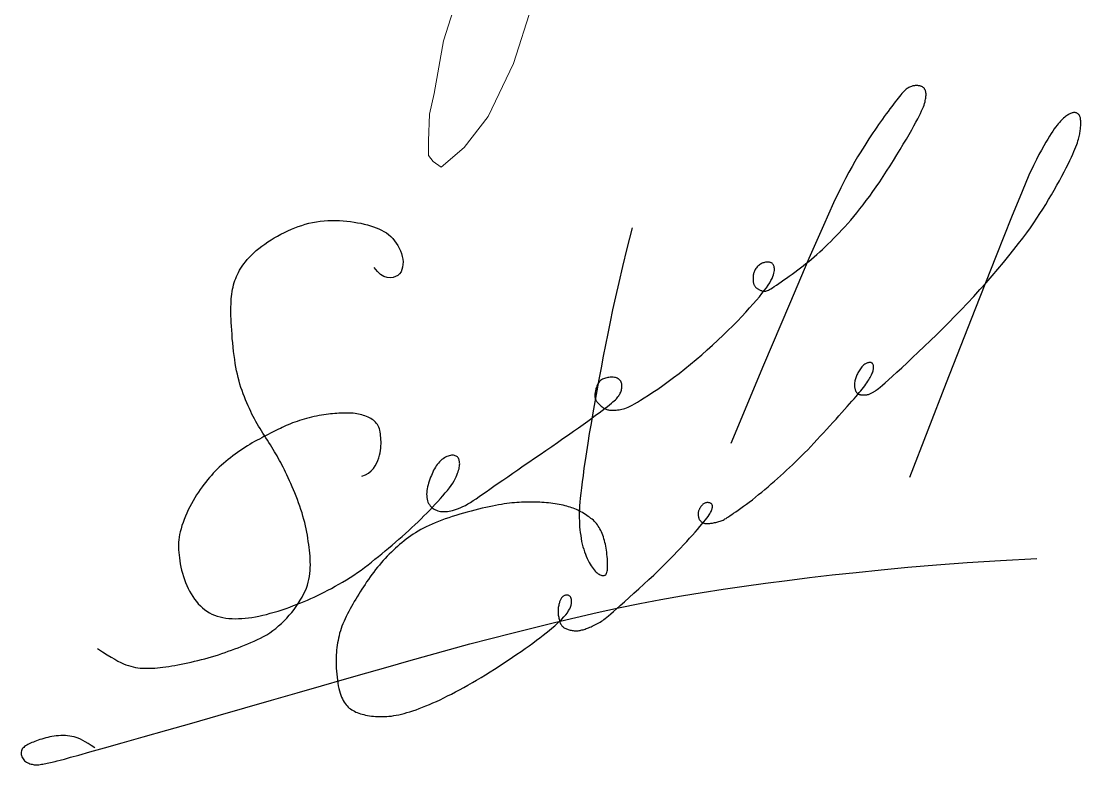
# Model space of a CAD drawing. Extents: x 16310088 to 16425637, y -218501 to -177893.
# Drawn here: x 16411208 to 16412345, y -218501 to -217703 of the extents above; entities that cross this region are included whole.
import ezdxf

# ---------------------------------------------------------------- set-up
doc = ezdxf.new("R2010")
doc.units = 0
doc.layers.get('0').update_dxf_attribs({"color": 250})
doc.layers.add('Размеры выноски надписи', color=7, linetype='Continuous', lineweight=15)

# ---------------------------------------------------------------- blocks, each defined once
blk = doc.blocks.new('Подпись Егораев')
at = {"color": 7, "lineweight": 30}
for points in [[(26417.596, 13466.281), (26417.635, 13466.296), (26417.667, 13466.316), (26417.695, 13466.339), (26417.718, 13466.364), (26417.738, 13466.392), (26417.753, 13466.42), (26417.766, 13466.45), (26417.776, 13466.478), (26417.784, 13466.506), (26417.79, 13466.532), (26417.794, 13466.558), (26417.797, 13466.583), (26417.799, 13466.607), (26417.8, 13466.63), (26417.8, 13466.652), (26417.799, 13466.674), (26417.798, 13466.696), (26417.796, 13466.716), (26417.794, 13466.736), (26417.791, 13466.756), (26417.787, 13466.774), (26417.782, 13466.791), (26417.776, 13466.808), (26417.769, 13466.823), (26417.761, 13466.837), (26417.752, 13466.849), (26417.742, 13466.861), (26417.73, 13466.872), (26417.718, 13466.882), (26417.705, 13466.891), (26417.691, 13466.9), (26417.677, 13466.907), (26417.661, 13466.915), (26417.645, 13466.922), (26417.628, 13466.928), (26417.611, 13466.934), (26417.594, 13466.94), (26417.576, 13466.944), (26417.558, 13466.948), (26417.54, 13466.952), (26417.521, 13466.954), (26417.503, 13466.957), (26417.484, 13466.958), (26417.465, 13466.959), (26417.446, 13466.959), (26417.426, 13466.959), (26417.407, 13466.959), (26417.387, 13466.959), (26417.367, 13466.958), (26417.346, 13466.957), (26417.325, 13466.956), (26417.303, 13466.954), (26417.281, 13466.952), (26417.259, 13466.95), (26417.235, 13466.947), (26417.211, 13466.944), (26417.186, 13466.94), (26417.161, 13466.936), (26417.135, 13466.932), (26417.109, 13466.926), (26417.082, 13466.921), (26417.056, 13466.915), (26417.029, 13466.909), (26417.002, 13466.902), (26416.976, 13466.894), (26416.95, 13466.887), (26416.925, 13466.879), (26416.9, 13466.87), (26416.875, 13466.861), (26416.851, 13466.853), (26416.828, 13466.843), (26416.805, 13466.834), (26416.783, 13466.825), (26416.762, 13466.815), (26416.741, 13466.805), (26416.72, 13466.795), (26416.699, 13466.785), (26416.679, 13466.774), (26416.658, 13466.764), (26416.636, 13466.753), (26416.614, 13466.742), (26416.591, 13466.731), (26416.568, 13466.719), (26416.544, 13466.707), (26416.52, 13466.694), (26416.495, 13466.681), (26416.47, 13466.668), (26416.444, 13466.654), (26416.418, 13466.639), (26416.392, 13466.623), (26416.366, 13466.607), (26416.339, 13466.59), (26416.313, 13466.573), (26416.287, 13466.555), (26416.261, 13466.537), (26416.235, 13466.518), (26416.209, 13466.499), (26416.184, 13466.48), (26416.159, 13466.46), (26416.135, 13466.44), (26416.111, 13466.419), (26416.088, 13466.399), (26416.065, 13466.378), (26416.043, 13466.356), (26416.021, 13466.335), (26416, 13466.313), (26415.98, 13466.29), (26415.959, 13466.267), (26415.94, 13466.244), (26415.92, 13466.219), (26415.9, 13466.194), (26415.881, 13466.167), (26415.861, 13466.139), (26415.842, 13466.111), (26415.822, 13466.081), (26415.803, 13466.051), (26415.785, 13466.019), (26415.767, 13465.987), (26415.749, 13465.954), (26415.733, 13465.921), (26415.717, 13465.887), (26415.702, 13465.853), (26415.688, 13465.819), (26415.676, 13465.785), (26415.665, 13465.752), (26415.655, 13465.719), (26415.646, 13465.687), (26415.639, 13465.657), (26415.634, 13465.628), (26415.63, 13465.6), (26415.628, 13465.573), (26415.626, 13465.546), (26415.627, 13465.519), (26415.628, 13465.492), (26415.63, 13465.464), (26415.633, 13465.435), (26415.637, 13465.405), (26415.642, 13465.374), (26415.647, 13465.342), (26415.654, 13465.308), (26415.661, 13465.275), (26415.67, 13465.241), (26415.68, 13465.208), (26415.691, 13465.175), (26415.703, 13465.142), (26415.716, 13465.11), (26415.73, 13465.079), (26415.746, 13465.048), (26415.763, 13465.019), (26415.78, 13464.991), (26415.799, 13464.964), (26415.819, 13464.938), (26415.84, 13464.914), (26415.862, 13464.892), (26415.885, 13464.871), (26415.908, 13464.851), (26415.933, 13464.834), (26415.959, 13464.818), (26415.986, 13464.804), (26416.014, 13464.792), (26416.043, 13464.781), (26416.073, 13464.773), (26416.104, 13464.766), (26416.136, 13464.761), (26416.169, 13464.757), (26416.202, 13464.755), (26416.236, 13464.754), (26416.271, 13464.755), (26416.306, 13464.756), (26416.341, 13464.759), (26416.378, 13464.763), (26416.415, 13464.768), (26416.453, 13464.774), (26416.491, 13464.782), (26416.531, 13464.791), (26416.571, 13464.8), (26416.612, 13464.812), (26416.654, 13464.824), (26416.696, 13464.836), (26416.739, 13464.85), (26416.781, 13464.864), (26416.822, 13464.879), (26416.863, 13464.894), (26416.902, 13464.909), (26416.94, 13464.924), (26416.977, 13464.939), (26417.012, 13464.954), (26417.048, 13464.97), (26417.083, 13464.986), (26417.118, 13465.003), (26417.154, 13465.02), (26417.191, 13465.039), (26417.229, 13465.059), (26417.268, 13465.079), (26417.307, 13465.101), (26417.348, 13465.123), (26417.388, 13465.147), (26417.428, 13465.171), (26417.469, 13465.196), (26417.508, 13465.222), (26417.547, 13465.249), (26417.586, 13465.276), (26417.624, 13465.304), (26417.661, 13465.332), (26417.698, 13465.361), (26417.735, 13465.391), (26417.772, 13465.421), (26417.809, 13465.451), (26417.846, 13465.481), (26417.882, 13465.512), (26417.919, 13465.543), (26417.955, 13465.574), (26417.991, 13465.605), (26418.027, 13465.637), (26418.062, 13465.668), (26418.097, 13465.7), (26418.131, 13465.731), (26418.164, 13465.762), (26418.197, 13465.794), (26418.229, 13465.825), (26418.26, 13465.856), (26418.291, 13465.887), (26418.322, 13465.918), (26418.352, 13465.95), (26418.381, 13465.981), (26418.41, 13466.012), (26418.438, 13466.042), (26418.464, 13466.072), (26418.489, 13466.102), (26418.513, 13466.13), (26418.534, 13466.157), (26418.553, 13466.184), (26418.57, 13466.208), (26418.584, 13466.232), (26418.596, 13466.254), (26418.606, 13466.274), (26418.615, 13466.294), (26418.622, 13466.313), (26418.628, 13466.33), (26418.633, 13466.346), (26418.637, 13466.362), (26418.64, 13466.377), (26418.642, 13466.39), (26418.643, 13466.403), (26418.644, 13466.416), (26418.643, 13466.427), (26418.642, 13466.438), (26418.64, 13466.448), (26418.638, 13466.457), (26418.634, 13466.466), (26418.63, 13466.474), (26418.625, 13466.481), (26418.619, 13466.488), (26418.612, 13466.493), (26418.605, 13466.498), (26418.597, 13466.502), (26418.587, 13466.505), (26418.578, 13466.506), (26418.567, 13466.507), (26418.556, 13466.507), (26418.544, 13466.505), (26418.532, 13466.502), (26418.519, 13466.498), (26418.506, 13466.493), (26418.493, 13466.487), (26418.48, 13466.479), (26418.466, 13466.47), (26418.453, 13466.46), (26418.44, 13466.449), (26418.427, 13466.436), (26418.415, 13466.423), (26418.404, 13466.409), (26418.393, 13466.394), (26418.383, 13466.379), (26418.373, 13466.362), (26418.364, 13466.345), (26418.356, 13466.327), (26418.347, 13466.309), (26418.34, 13466.29), (26418.332, 13466.27), (26418.325, 13466.25), (26418.318, 13466.23), (26418.311, 13466.209), (26418.305, 13466.189), (26418.3, 13466.168), (26418.296, 13466.148), (26418.292, 13466.128), (26418.29, 13466.108), (26418.289, 13466.089), (26418.29, 13466.07), (26418.292, 13466.052), (26418.295, 13466.035), (26418.299, 13466.019), (26418.304, 13466.004), (26418.311, 13465.99), (26418.319, 13465.977), (26418.327, 13465.965), (26418.337, 13465.954), (26418.348, 13465.944), (26418.359, 13465.936), (26418.371, 13465.928), (26418.384, 13465.921), (26418.397, 13465.916), (26418.41, 13465.911), (26418.423, 13465.908), (26418.437, 13465.905), (26418.451, 13465.903), (26418.466, 13465.902), (26418.481, 13465.902), (26418.497, 13465.903), (26418.513, 13465.905), (26418.531, 13465.907), (26418.549, 13465.911), (26418.568, 13465.915), (26418.588, 13465.921), (26418.609, 13465.927), (26418.632, 13465.935), (26418.655, 13465.945), (26418.679, 13465.956), (26418.705, 13465.969), (26418.731, 13465.984), (26418.759, 13466.001), (26418.788, 13466.02), (26418.82, 13466.041), (26418.853, 13466.063), (26418.888, 13466.088), (26418.927, 13466.115), (26418.967, 13466.143), (26419.011, 13466.174), (26419.058, 13466.206), (26419.107, 13466.241), (26419.159, 13466.276), (26419.213, 13466.314), (26419.269, 13466.352), (26419.326, 13466.392), (26419.385, 13466.433), (26419.446, 13466.474), (26419.508, 13466.516), (26419.569, 13466.559), (26419.631, 13466.601), (26419.692, 13466.643), (26419.752, 13466.685), (26419.81, 13466.725), (26419.866, 13466.764), (26419.919, 13466.802), (26419.97, 13466.838), (26420.017, 13466.872), (26420.061, 13466.905), (26420.102, 13466.935), (26420.139, 13466.962), (26420.173, 13466.988), (26420.203, 13467.011), (26420.229, 13467.031), (26420.252, 13467.049), (26420.271, 13467.064), (26420.288, 13467.078), (26420.302, 13467.091), (26420.314, 13467.102), (26420.325, 13467.113), (26420.334, 13467.123), (26420.342, 13467.133), (26420.35, 13467.143), (26420.356, 13467.153), (26420.362, 13467.163), (26420.367, 13467.173), (26420.372, 13467.183), (26420.376, 13467.193), (26420.379, 13467.204), (26420.381, 13467.215), (26420.383, 13467.226), (26420.384, 13467.238), (26420.385, 13467.249), (26420.384, 13467.26), (26420.383, 13467.271), (26420.381, 13467.281), (26420.377, 13467.291), (26420.372, 13467.3), (26420.367, 13467.308), (26420.36, 13467.315), (26420.352, 13467.322), (26420.344, 13467.328), (26420.335, 13467.333), (26420.325, 13467.337), (26420.315, 13467.34), (26420.304, 13467.342), (26420.292, 13467.344), (26420.281, 13467.344), (26420.269, 13467.344), (26420.257, 13467.344), (26420.245, 13467.342), (26420.233, 13467.34), (26420.221, 13467.338), (26420.209, 13467.335), (26420.198, 13467.331), (26420.187, 13467.327), (26420.176, 13467.322), (26420.166, 13467.316), (26420.156, 13467.31), (26420.147, 13467.302), (26420.139, 13467.293), (26420.132, 13467.283), (26420.125, 13467.272), (26420.119, 13467.26), (26420.114, 13467.247), (26420.11, 13467.235), (26420.106, 13467.222), (26420.103, 13467.209), (26420.1, 13467.197), (26420.098, 13467.185), (26420.096, 13467.173), (26420.095, 13467.163), (26420.094, 13467.152), (26420.094, 13467.142), (26420.095, 13467.133), (26420.096, 13467.124), (26420.098, 13467.115), (26420.101, 13467.107), (26420.105, 13467.099), (26420.109, 13467.091), (26420.114, 13467.083), (26420.119, 13467.076), (26420.125, 13467.069), (26420.132, 13467.061), (26420.139, 13467.054), (26420.146, 13467.047), (26420.154, 13467.04), (26420.162, 13467.033), (26420.171, 13467.027), (26420.179, 13467.02), (26420.188, 13467.015), (26420.197, 13467.009), (26420.206, 13467.005), (26420.215, 13467.001), (26420.223, 13466.998), (26420.232, 13466.995), (26420.242, 13466.993), (26420.251, 13466.991), (26420.261, 13466.99), (26420.272, 13466.99), (26420.284, 13466.989), (26420.296, 13466.99), (26420.309, 13466.99), (26420.323, 13466.991), (26420.338, 13466.993), (26420.353, 13466.995), (26420.368, 13466.997), (26420.384, 13467.001), (26420.4, 13467.004), (26420.416, 13467.009), (26420.433, 13467.015), (26420.451, 13467.022), (26420.471, 13467.032), (26420.494, 13467.043), (26420.52, 13467.058), (26420.55, 13467.075), (26420.584, 13467.096), (26420.624, 13467.121), (26420.668, 13467.15), (26420.717, 13467.182), (26420.769, 13467.217), (26420.824, 13467.255), (26420.881, 13467.296), (26420.939, 13467.34), (26420.999, 13467.385), (26421.059, 13467.433), (26421.12, 13467.482), (26421.18, 13467.532), (26421.24, 13467.583), (26421.299, 13467.636), (26421.357, 13467.688), (26421.414, 13467.741), (26421.469, 13467.793), (26421.522, 13467.845), (26421.574, 13467.896), (26421.623, 13467.946), (26421.669, 13467.994), (26421.713, 13468.041), (26421.754, 13468.086), (26421.792, 13468.129), (26421.827, 13468.169), (26421.859, 13468.206), (26421.887, 13468.241), (26421.912, 13468.274), (26421.934, 13468.304), (26421.953, 13468.332), (26421.97, 13468.357), (26421.983, 13468.381), (26421.995, 13468.403), (26422.004, 13468.422), (26422.01, 13468.441), (26422.015, 13468.458), (26422.018, 13468.473), (26422.02, 13468.487), (26422.021, 13468.499), (26422.02, 13468.51), (26422.019, 13468.521), (26422.017, 13468.53), (26422.014, 13468.538), (26422.011, 13468.545), (26422.007, 13468.551), (26422.003, 13468.557), (26421.999, 13468.561), (26421.995, 13468.565), (26421.99, 13468.569), (26421.984, 13468.571), (26421.979, 13468.574), (26421.973, 13468.575), (26421.967, 13468.577), (26421.961, 13468.578), (26421.954, 13468.578), (26421.947, 13468.578), (26421.939, 13468.578), (26421.931, 13468.577), (26421.923, 13468.576), (26421.915, 13468.574), (26421.906, 13468.572), (26421.897, 13468.569), (26421.888, 13468.566), (26421.879, 13468.561), (26421.87, 13468.556), (26421.861, 13468.55), (26421.853, 13468.543), (26421.844, 13468.535), (26421.836, 13468.526), (26421.829, 13468.517), (26421.822, 13468.508), (26421.815, 13468.499), (26421.81, 13468.49), (26421.805, 13468.481), (26421.802, 13468.473), (26421.799, 13468.464), (26421.796, 13468.456), (26421.795, 13468.448), (26421.793, 13468.439), (26421.792, 13468.431), (26421.792, 13468.423), (26421.791, 13468.414), (26421.791, 13468.406), (26421.791, 13468.397), (26421.791, 13468.389), (26421.791, 13468.38), (26421.792, 13468.372), (26421.793, 13468.364), (26421.795, 13468.357), (26421.796, 13468.35), (26421.798, 13468.343), (26421.801, 13468.337), (26421.803, 13468.331), (26421.806, 13468.326), (26421.81, 13468.321), (26421.813, 13468.316), (26421.817, 13468.311), (26421.822, 13468.307), (26421.826, 13468.303), (26421.831, 13468.299), (26421.836, 13468.295), (26421.842, 13468.291), (26421.848, 13468.288), (26421.853, 13468.284), (26421.86, 13468.281), (26421.866, 13468.278), (26421.873, 13468.275), (26421.88, 13468.272), (26421.886, 13468.269), (26421.893, 13468.267), (26421.9, 13468.266), (26421.907, 13468.265), (26421.914, 13468.265), (26421.921, 13468.265), (26421.928, 13468.266), (26421.936, 13468.269), (26421.945, 13468.272), (26421.955, 13468.278), (26421.967, 13468.284), (26421.982, 13468.293), (26421.999, 13468.304), (26422.019, 13468.317), (26422.041, 13468.332), (26422.066, 13468.349), (26422.093, 13468.367), (26422.121, 13468.387), (26422.15, 13468.407), (26422.18, 13468.428), (26422.21, 13468.45), (26422.24, 13468.472), (26422.27, 13468.494), (26422.3, 13468.516), (26422.329, 13468.539), (26422.359, 13468.562), (26422.388, 13468.586), (26422.418, 13468.61), (26422.447, 13468.635), (26422.477, 13468.661), (26422.506, 13468.687), (26422.535, 13468.714), (26422.565, 13468.742), (26422.594, 13468.77), (26422.624, 13468.8), (26422.654, 13468.83), (26422.684, 13468.86), (26422.714, 13468.892), (26422.745, 13468.924), (26422.776, 13468.958), (26422.807, 13468.992), (26422.839, 13469.029), (26422.871, 13469.067), (26422.904, 13469.106), (26422.938, 13469.148), (26422.972, 13469.192), (26423.006, 13469.238), (26423.042, 13469.286), (26423.077, 13469.335), (26423.113, 13469.387), (26423.15, 13469.44), (26423.187, 13469.495), (26423.224, 13469.552), (26423.261, 13469.61), (26423.298, 13469.669), (26423.334, 13469.728), (26423.369, 13469.786), (26423.403, 13469.843), (26423.436, 13469.897), (26423.465, 13469.948), (26423.493, 13469.996), (26423.517, 13470.039), (26423.538, 13470.078), (26423.557, 13470.113), (26423.573, 13470.145), (26423.587, 13470.173), (26423.599, 13470.199), (26423.61, 13470.222), (26423.618, 13470.243), (26423.625, 13470.263), (26423.631, 13470.28), (26423.636, 13470.296), (26423.639, 13470.311), (26423.642, 13470.324), (26423.644, 13470.336), (26423.645, 13470.347), (26423.646, 13470.357), (26423.647, 13470.367), (26423.647, 13470.376), (26423.647, 13470.384), (26423.646, 13470.392), (26423.645, 13470.399), (26423.644, 13470.406), (26423.642, 13470.412), (26423.64, 13470.418), (26423.638, 13470.424), (26423.635, 13470.429), (26423.632, 13470.434), (26423.629, 13470.439), (26423.625, 13470.443), (26423.622, 13470.447), (26423.617, 13470.451), (26423.613, 13470.454), (26423.608, 13470.457), (26423.603, 13470.46), (26423.598, 13470.462), (26423.592, 13470.464), (26423.586, 13470.466), (26423.58, 13470.467), (26423.574, 13470.469), (26423.567, 13470.47), (26423.56, 13470.471), (26423.553, 13470.471), (26423.546, 13470.471), (26423.538, 13470.471), (26423.53, 13470.471), (26423.522, 13470.47), (26423.514, 13470.469), (26423.506, 13470.467), (26423.497, 13470.465), (26423.489, 13470.462), (26423.48, 13470.459), (26423.471, 13470.455), (26423.462, 13470.451), (26423.453, 13470.445), (26423.444, 13470.439), (26423.435, 13470.433), (26423.427, 13470.426), (26423.418, 13470.417), (26423.408, 13470.408), (26423.398, 13470.397), (26423.387, 13470.385), (26423.376, 13470.372), (26423.363, 13470.356), (26423.349, 13470.338), (26423.333, 13470.318), (26423.316, 13470.297), (26423.298, 13470.273), (26423.279, 13470.248), (26423.26, 13470.222), (26423.24, 13470.195), (26423.219, 13470.167), (26423.199, 13470.139), (26423.179, 13470.111), (26423.158, 13470.083), (26423.138, 13470.054), (26423.118, 13470.025), (26423.097, 13469.994), (26423.076, 13469.964), (26423.055, 13469.932), (26423.034, 13469.899), (26423.012, 13469.865), (26422.989, 13469.829), (26422.965, 13469.791), (26422.94, 13469.75), (26422.913, 13469.706), (26422.884, 13469.657), (26422.853, 13469.603), (26422.82, 13469.544), (26422.782, 13469.475), (26422.731, 13469.374), (26422.655, 13469.215), (26422.546, 13468.971), (26422.391, 13468.617), (26422.181, 13468.126), (26421.904, 13467.473), (26421.551, 13466.631)], [(26420.493, 13468.944), (26420.438, 13468.725), (26420.391, 13468.531), (26420.351, 13468.36), (26420.316, 13468.206), (26420.285, 13468.066), (26420.258, 13467.936), (26420.232, 13467.812), (26420.208, 13467.69), (26420.184, 13467.568), (26420.161, 13467.444), (26420.137, 13467.32), (26420.115, 13467.198), (26420.093, 13467.078), (26420.072, 13466.961), (26420.053, 13466.848), (26420.034, 13466.74), (26420.018, 13466.638), (26420.003, 13466.542), (26419.989, 13466.452), (26419.977, 13466.368), (26419.967, 13466.291), (26419.957, 13466.22), (26419.949, 13466.156), (26419.943, 13466.099), (26419.937, 13466.048), (26419.933, 13466.003), (26419.93, 13465.963), (26419.928, 13465.927), (26419.927, 13465.894), (26419.926, 13465.862), (26419.927, 13465.832), (26419.928, 13465.802), (26419.929, 13465.771), (26419.931, 13465.74), (26419.934, 13465.708), (26419.938, 13465.677), (26419.942, 13465.645), (26419.947, 13465.614), (26419.952, 13465.583), (26419.959, 13465.554), (26419.966, 13465.525), (26419.974, 13465.498), (26419.983, 13465.471), (26419.992, 13465.446), (26420.001, 13465.423), (26420.011, 13465.4), (26420.022, 13465.379), (26420.032, 13465.358), (26420.043, 13465.34), (26420.054, 13465.322), (26420.064, 13465.306), (26420.075, 13465.291), (26420.086, 13465.277), (26420.097, 13465.265), (26420.108, 13465.254), (26420.119, 13465.244), (26420.129, 13465.236), (26420.14, 13465.23), (26420.15, 13465.224), (26420.16, 13465.22), (26420.169, 13465.218), (26420.178, 13465.216), (26420.186, 13465.216), (26420.194, 13465.217), (26420.2, 13465.219), (26420.206, 13465.222), (26420.212, 13465.226), (26420.216, 13465.233), (26420.22, 13465.241), (26420.223, 13465.25), (26420.226, 13465.262), (26420.228, 13465.276), (26420.229, 13465.293), (26420.23, 13465.311), (26420.23, 13465.331), (26420.23, 13465.352), (26420.229, 13465.374), (26420.228, 13465.397), (26420.226, 13465.42), (26420.224, 13465.443), (26420.222, 13465.466), (26420.219, 13465.488), (26420.215, 13465.51), (26420.211, 13465.531), (26420.207, 13465.552), (26420.202, 13465.572), (26420.197, 13465.592), (26420.191, 13465.612), (26420.185, 13465.631), (26420.179, 13465.649), (26420.172, 13465.667), (26420.164, 13465.684), (26420.157, 13465.701), (26420.148, 13465.717), (26420.14, 13465.732), (26420.131, 13465.747), (26420.121, 13465.76), (26420.111, 13465.773), (26420.1, 13465.786), (26420.089, 13465.797), (26420.078, 13465.809), (26420.065, 13465.82), (26420.052, 13465.83), (26420.038, 13465.841), (26420.024, 13465.851), (26420.009, 13465.862), (26419.993, 13465.872), (26419.977, 13465.881), (26419.961, 13465.891), (26419.945, 13465.9), (26419.928, 13465.908), (26419.912, 13465.916), (26419.896, 13465.924), (26419.88, 13465.931), (26419.863, 13465.938), (26419.847, 13465.944), (26419.83, 13465.949), (26419.812, 13465.955), (26419.794, 13465.96), (26419.775, 13465.965), (26419.755, 13465.97), (26419.734, 13465.974), (26419.712, 13465.979), (26419.69, 13465.983), (26419.667, 13465.987), (26419.644, 13465.99), (26419.621, 13465.993), (26419.597, 13465.996), (26419.574, 13465.998), (26419.55, 13465.999), (26419.526, 13466.001), (26419.502, 13466.002), (26419.478, 13466.003), (26419.454, 13466.003), (26419.43, 13466.003), (26419.405, 13466.003), (26419.381, 13466.003), (26419.357, 13466.003), (26419.332, 13466.002), (26419.307, 13466.002), (26419.282, 13466.001), (26419.256, 13465.999), (26419.231, 13465.997), (26419.204, 13465.995), (26419.177, 13465.992), (26419.149, 13465.988), (26419.121, 13465.984), (26419.091, 13465.98), (26419.06, 13465.974), (26419.028, 13465.969), (26418.995, 13465.962), (26418.96, 13465.955), (26418.924, 13465.947), (26418.886, 13465.938), (26418.847, 13465.929), (26418.807, 13465.919), (26418.766, 13465.908), (26418.726, 13465.897), (26418.685, 13465.886), (26418.644, 13465.874), (26418.604, 13465.862), (26418.565, 13465.85), (26418.526, 13465.837), (26418.488, 13465.824), (26418.451, 13465.81), (26418.415, 13465.797), (26418.38, 13465.783), (26418.347, 13465.769), (26418.315, 13465.754), (26418.284, 13465.739), (26418.254, 13465.724), (26418.226, 13465.709), (26418.198, 13465.693), (26418.171, 13465.676), (26418.145, 13465.66), (26418.12, 13465.643), (26418.095, 13465.625), (26418.071, 13465.607), (26418.047, 13465.588), (26418.024, 13465.569), (26418, 13465.549), (26417.978, 13465.529), (26417.955, 13465.509), (26417.933, 13465.488), (26417.911, 13465.467), (26417.889, 13465.445), (26417.867, 13465.423), (26417.845, 13465.4), (26417.824, 13465.377), (26417.803, 13465.354), (26417.782, 13465.329), (26417.762, 13465.305), (26417.741, 13465.28), (26417.722, 13465.254), (26417.702, 13465.228), (26417.683, 13465.202), (26417.665, 13465.175), (26417.646, 13465.149), (26417.629, 13465.122), (26417.611, 13465.095), (26417.594, 13465.069), (26417.577, 13465.042), (26417.561, 13465.016), (26417.545, 13464.989), (26417.529, 13464.963), (26417.513, 13464.937), (26417.498, 13464.91), (26417.483, 13464.884), (26417.469, 13464.858), (26417.454, 13464.831), (26417.441, 13464.805), (26417.427, 13464.778), (26417.415, 13464.752), (26417.403, 13464.726), (26417.392, 13464.7), (26417.381, 13464.674), (26417.372, 13464.648), (26417.364, 13464.622), (26417.356, 13464.597), (26417.35, 13464.571), (26417.344, 13464.546), (26417.339, 13464.52), (26417.334, 13464.495), (26417.33, 13464.469), (26417.327, 13464.444), (26417.324, 13464.418), (26417.322, 13464.392), (26417.32, 13464.366), (26417.319, 13464.339), (26417.318, 13464.311), (26417.318, 13464.282), (26417.319, 13464.252), (26417.32, 13464.222), (26417.322, 13464.19), (26417.325, 13464.158), (26417.328, 13464.126), (26417.332, 13464.094), (26417.337, 13464.063), (26417.342, 13464.034), (26417.348, 13464.006), (26417.354, 13463.98), (26417.361, 13463.955), (26417.369, 13463.933), (26417.377, 13463.912), (26417.386, 13463.893), (26417.395, 13463.875), (26417.405, 13463.859), (26417.415, 13463.844), (26417.425, 13463.83), (26417.436, 13463.818), (26417.448, 13463.806), (26417.46, 13463.795), (26417.473, 13463.786), (26417.486, 13463.777), (26417.5, 13463.768), (26417.514, 13463.761), (26417.529, 13463.753), (26417.545, 13463.747), (26417.562, 13463.74), (26417.579, 13463.735), (26417.597, 13463.729), (26417.615, 13463.725), (26417.635, 13463.72), (26417.655, 13463.716), (26417.675, 13463.713), (26417.697, 13463.71), (26417.719, 13463.708), (26417.742, 13463.706), (26417.765, 13463.704), (26417.788, 13463.704), (26417.812, 13463.704), (26417.836, 13463.704), (26417.861, 13463.705), (26417.885, 13463.707), (26417.911, 13463.71), (26417.936, 13463.714), (26417.963, 13463.718), (26417.99, 13463.724), (26418.018, 13463.73), (26418.047, 13463.737), (26418.078, 13463.746), (26418.11, 13463.755), (26418.142, 13463.766), (26418.176, 13463.777), (26418.211, 13463.79), (26418.246, 13463.804), (26418.282, 13463.818), (26418.319, 13463.833), (26418.357, 13463.85), (26418.396, 13463.867), (26418.435, 13463.885), (26418.475, 13463.904), (26418.515, 13463.925), (26418.557, 13463.946), (26418.6, 13463.968), (26418.643, 13463.991), (26418.688, 13464.016), (26418.733, 13464.041), (26418.78, 13464.068), (26418.826, 13464.095), (26418.874, 13464.124), (26418.922, 13464.153), (26418.97, 13464.183), (26419.019, 13464.213), (26419.067, 13464.245), (26419.115, 13464.276), (26419.163, 13464.308), (26419.211, 13464.34), (26419.257, 13464.372), (26419.302, 13464.403), (26419.346, 13464.434), (26419.388, 13464.464), (26419.428, 13464.493), (26419.467, 13464.522), (26419.504, 13464.549), (26419.539, 13464.576), (26419.572, 13464.602), (26419.604, 13464.627), (26419.634, 13464.653), (26419.663, 13464.678), (26419.69, 13464.702), (26419.716, 13464.726), (26419.74, 13464.75), (26419.762, 13464.774), (26419.782, 13464.796), (26419.799, 13464.818), (26419.813, 13464.84), (26419.825, 13464.86), (26419.834, 13464.879), (26419.84, 13464.898), (26419.843, 13464.915), (26419.845, 13464.931), (26419.844, 13464.946), (26419.842, 13464.959), (26419.839, 13464.97), (26419.835, 13464.98), (26419.831, 13464.988), (26419.826, 13464.994), (26419.82, 13464.999), (26419.815, 13465.003), (26419.809, 13465.005), (26419.803, 13465.007), (26419.797, 13465.007), (26419.79, 13465.007), (26419.784, 13465.006), (26419.778, 13465.005), (26419.772, 13465.003), (26419.767, 13465.001), (26419.761, 13464.998), (26419.756, 13464.995), (26419.751, 13464.991), (26419.746, 13464.987), (26419.741, 13464.982), (26419.737, 13464.976), (26419.733, 13464.97), (26419.729, 13464.964), (26419.726, 13464.957), (26419.722, 13464.949), (26419.719, 13464.941), (26419.716, 13464.933), (26419.713, 13464.924), (26419.711, 13464.915), (26419.708, 13464.905), (26419.706, 13464.895), (26419.704, 13464.884), (26419.702, 13464.873), (26419.701, 13464.862), (26419.7, 13464.851), (26419.699, 13464.839), (26419.7, 13464.828), (26419.7, 13464.816), (26419.701, 13464.804), (26419.702, 13464.792), (26419.704, 13464.781), (26419.706, 13464.769), (26419.708, 13464.758), (26419.71, 13464.747), (26419.713, 13464.737), (26419.716, 13464.727), (26419.719, 13464.717), (26419.723, 13464.708), (26419.727, 13464.699), (26419.731, 13464.691), (26419.736, 13464.684), (26419.741, 13464.677), (26419.747, 13464.671), (26419.753, 13464.666), (26419.759, 13464.661), (26419.766, 13464.656), (26419.773, 13464.652), (26419.781, 13464.648), (26419.79, 13464.644), (26419.799, 13464.641), (26419.809, 13464.638), (26419.819, 13464.635), (26419.83, 13464.632), (26419.84, 13464.629), (26419.851, 13464.627), (26419.862, 13464.626), (26419.873, 13464.625), (26419.883, 13464.624), (26419.893, 13464.624), (26419.904, 13464.624), (26419.914, 13464.625), (26419.924, 13464.627), (26419.935, 13464.628), (26419.945, 13464.631), (26419.956, 13464.633), (26419.967, 13464.636), (26419.978, 13464.639), (26419.99, 13464.643), (26420.001, 13464.647), (26420.014, 13464.652), (26420.026, 13464.657), (26420.039, 13464.662), (26420.053, 13464.668), (26420.066, 13464.674), (26420.08, 13464.68), (26420.095, 13464.687), (26420.109, 13464.694), (26420.123, 13464.702), (26420.137, 13464.71), (26420.151, 13464.718), (26420.165, 13464.726), (26420.178, 13464.735), (26420.191, 13464.745), (26420.206, 13464.756), (26420.222, 13464.77), (26420.242, 13464.786), (26420.265, 13464.806), (26420.293, 13464.831), (26420.327, 13464.861), (26420.367, 13464.896), (26420.412, 13464.936), (26420.461, 13464.98), (26420.513, 13465.026), (26420.566, 13465.075), (26420.62, 13465.124), (26420.673, 13465.173), (26420.725, 13465.222), (26420.773, 13465.268), (26420.818, 13465.312), (26420.861, 13465.355), (26420.902, 13465.396), (26420.94, 13465.436), (26420.977, 13465.474), (26421.012, 13465.511), (26421.046, 13465.547), (26421.079, 13465.583), (26421.111, 13465.617), (26421.141, 13465.65), (26421.169, 13465.682), (26421.196, 13465.712), (26421.221, 13465.741), (26421.243, 13465.767), (26421.263, 13465.791), (26421.28, 13465.813), (26421.295, 13465.832), (26421.308, 13465.85), (26421.319, 13465.866), (26421.328, 13465.88), (26421.335, 13465.892), (26421.341, 13465.904), (26421.346, 13465.914), (26421.349, 13465.924), (26421.352, 13465.932), (26421.354, 13465.941), (26421.356, 13465.948), (26421.356, 13465.955), (26421.356, 13465.961), (26421.355, 13465.967), (26421.354, 13465.972), (26421.352, 13465.976), (26421.349, 13465.981), (26421.346, 13465.984), (26421.343, 13465.988), (26421.338, 13465.99), (26421.334, 13465.993), (26421.329, 13465.995), (26421.323, 13465.997), (26421.317, 13465.998), (26421.31, 13465.999), (26421.303, 13465.999), (26421.296, 13465.999), (26421.289, 13465.998), (26421.281, 13465.996), (26421.274, 13465.994), (26421.267, 13465.99), (26421.26, 13465.986), (26421.253, 13465.981), (26421.247, 13465.975), (26421.241, 13465.969), (26421.236, 13465.962), (26421.231, 13465.956), (26421.226, 13465.949), (26421.222, 13465.942), (26421.218, 13465.935), (26421.215, 13465.929), (26421.212, 13465.922), (26421.209, 13465.916), (26421.207, 13465.909), (26421.206, 13465.902), (26421.204, 13465.895), (26421.204, 13465.888), (26421.203, 13465.88), (26421.203, 13465.873), (26421.203, 13465.865), (26421.204, 13465.857), (26421.205, 13465.849), (26421.207, 13465.841), (26421.209, 13465.833), (26421.211, 13465.826), (26421.214, 13465.82), (26421.218, 13465.814), (26421.222, 13465.808), (26421.226, 13465.803), (26421.23, 13465.799), (26421.235, 13465.794), (26421.24, 13465.791), (26421.245, 13465.787), (26421.251, 13465.784), (26421.256, 13465.782), (26421.262, 13465.779), (26421.268, 13465.778), (26421.275, 13465.776), (26421.281, 13465.775), (26421.288, 13465.774), (26421.295, 13465.774), (26421.303, 13465.774), (26421.311, 13465.774), (26421.319, 13465.775), (26421.328, 13465.776), (26421.337, 13465.777), (26421.347, 13465.778), (26421.357, 13465.78), (26421.368, 13465.782), (26421.379, 13465.784), (26421.39, 13465.787), (26421.402, 13465.79), (26421.413, 13465.793), (26421.425, 13465.796), (26421.437, 13465.799), (26421.448, 13465.803), (26421.459, 13465.808), (26421.469, 13465.812), (26421.48, 13465.818), (26421.49, 13465.824), (26421.501, 13465.83), (26421.514, 13465.838), (26421.528, 13465.848), (26421.544, 13465.859), (26421.562, 13465.871), (26421.583, 13465.885), (26421.606, 13465.901), (26421.632, 13465.919), (26421.66, 13465.939), (26421.689, 13465.959), (26421.719, 13465.982), (26421.751, 13466.005), (26421.784, 13466.03), (26421.817, 13466.057), (26421.851, 13466.084), (26421.885, 13466.112), (26421.919, 13466.14), (26421.953, 13466.169), (26421.987, 13466.199), (26422.02, 13466.228), (26422.054, 13466.258), (26422.086, 13466.287), (26422.119, 13466.316), (26422.151, 13466.345), (26422.182, 13466.375), (26422.214, 13466.405), (26422.246, 13466.435), (26422.278, 13466.467), (26422.31, 13466.499), (26422.343, 13466.532), (26422.377, 13466.566), (26422.41, 13466.602), (26422.444, 13466.637), (26422.478, 13466.674), (26422.512, 13466.71), (26422.546, 13466.747), (26422.58, 13466.784), (26422.614, 13466.821), (26422.648, 13466.858), (26422.681, 13466.894), (26422.712, 13466.93), (26422.743, 13466.964), (26422.773, 13466.997), (26422.801, 13467.028), (26422.827, 13467.058), (26422.852, 13467.085), (26422.874, 13467.111), (26422.895, 13467.135), (26422.914, 13467.157), (26422.931, 13467.178), (26422.948, 13467.198), (26422.963, 13467.217), (26422.976, 13467.235), (26422.989, 13467.252), (26423.001, 13467.268), (26423.012, 13467.284), (26423.022, 13467.3), (26423.032, 13467.314), (26423.04, 13467.329), (26423.048, 13467.342), (26423.055, 13467.355), (26423.061, 13467.368), (26423.066, 13467.379), (26423.071, 13467.391), (26423.075, 13467.402), (26423.078, 13467.412), (26423.081, 13467.422), (26423.082, 13467.431), (26423.084, 13467.44), (26423.084, 13467.449), (26423.084, 13467.457), (26423.083, 13467.465), (26423.082, 13467.472), (26423.08, 13467.478), (26423.077, 13467.484), (26423.074, 13467.489), (26423.071, 13467.493), (26423.067, 13467.496), (26423.062, 13467.499), (26423.057, 13467.5), (26423.052, 13467.501), (26423.046, 13467.502), (26423.04, 13467.501), (26423.034, 13467.5), (26423.027, 13467.499), (26423.02, 13467.497), (26423.013, 13467.494), (26423.005, 13467.491), (26422.997, 13467.487), (26422.989, 13467.482), (26422.981, 13467.476), (26422.973, 13467.47), (26422.965, 13467.462), (26422.957, 13467.454), (26422.95, 13467.445), (26422.943, 13467.435), (26422.935, 13467.424), (26422.929, 13467.413), (26422.922, 13467.402), (26422.916, 13467.391), (26422.911, 13467.379), (26422.906, 13467.369), (26422.901, 13467.358), (26422.897, 13467.347), (26422.893, 13467.337), (26422.89, 13467.326), (26422.887, 13467.316), (26422.884, 13467.306), (26422.883, 13467.296), (26422.881, 13467.285), (26422.88, 13467.275), (26422.88, 13467.265), (26422.88, 13467.255), (26422.88, 13467.246), (26422.881, 13467.237), (26422.882, 13467.228), (26422.883, 13467.221), (26422.885, 13467.214), (26422.886, 13467.207), (26422.889, 13467.201), (26422.891, 13467.196), (26422.893, 13467.191), (26422.896, 13467.187), (26422.899, 13467.183), (26422.902, 13467.179), (26422.905, 13467.176), (26422.908, 13467.173), (26422.911, 13467.17), (26422.914, 13467.168), (26422.918, 13467.166), (26422.922, 13467.163), (26422.926, 13467.162), (26422.93, 13467.16), (26422.934, 13467.158), (26422.939, 13467.157), (26422.944, 13467.156), (26422.95, 13467.155), (26422.956, 13467.154), (26422.962, 13467.153), (26422.968, 13467.153), (26422.975, 13467.153), (26422.982, 13467.153), (26422.989, 13467.153), (26422.996, 13467.154), (26423.004, 13467.155), (26423.012, 13467.156), (26423.02, 13467.158), (26423.028, 13467.16), (26423.035, 13467.162), (26423.043, 13467.165), (26423.051, 13467.168), (26423.058, 13467.172), (26423.066, 13467.175), (26423.073, 13467.179), (26423.08, 13467.183), (26423.086, 13467.186), (26423.092, 13467.19), (26423.098, 13467.193), (26423.105, 13467.197), (26423.113, 13467.203), (26423.123, 13467.211), (26423.137, 13467.222), (26423.155, 13467.237), (26423.178, 13467.258), (26423.208, 13467.284), (26423.244, 13467.316), (26423.286, 13467.354), (26423.334, 13467.398), (26423.386, 13467.446), (26423.443, 13467.499), (26423.502, 13467.555), (26423.564, 13467.613), (26423.628, 13467.674), (26423.693, 13467.736), (26423.758, 13467.799), (26423.824, 13467.864), (26423.89, 13467.93), (26423.957, 13467.998), (26424.024, 13468.067), (26424.091, 13468.138), (26424.158, 13468.209), (26424.224, 13468.283), (26424.29, 13468.356), (26424.355, 13468.43), (26424.418, 13468.503), (26424.478, 13468.575), (26424.536, 13468.645), (26424.59, 13468.712), (26424.64, 13468.776), (26424.686, 13468.836), (26424.729, 13468.892), (26424.767, 13468.946), (26424.803, 13468.998), (26424.837, 13469.048), (26424.869, 13469.098), (26424.9, 13469.147), (26424.931, 13469.197), (26424.961, 13469.248), (26424.991, 13469.299), (26425.021, 13469.351), (26425.05, 13469.402), (26425.077, 13469.451), (26425.103, 13469.5), (26425.128, 13469.546), (26425.15, 13469.59), (26425.171, 13469.63), (26425.189, 13469.668), (26425.206, 13469.703), (26425.22, 13469.735), (26425.233, 13469.764), (26425.244, 13469.791), (26425.254, 13469.816), (26425.263, 13469.838), (26425.27, 13469.859), (26425.276, 13469.877), (26425.282, 13469.895), (26425.286, 13469.911), (26425.29, 13469.926), (26425.293, 13469.939), (26425.296, 13469.953), (26425.298, 13469.966), (26425.3, 13469.978), (26425.301, 13469.991), (26425.303, 13470.003), (26425.304, 13470.015), (26425.305, 13470.026), (26425.306, 13470.038), (26425.306, 13470.05), (26425.306, 13470.061), (26425.307, 13470.072), (26425.306, 13470.083), (26425.306, 13470.094), (26425.305, 13470.105), (26425.304, 13470.115), (26425.302, 13470.124), (26425.3, 13470.133), (26425.297, 13470.141), (26425.293, 13470.149), (26425.289, 13470.156), (26425.284, 13470.162), (26425.278, 13470.167), (26425.272, 13470.172), (26425.266, 13470.175), (26425.259, 13470.178), (26425.252, 13470.18), (26425.245, 13470.181), (26425.238, 13470.182), (26425.23, 13470.181), (26425.222, 13470.18), (26425.215, 13470.178), (26425.207, 13470.176), (26425.198, 13470.172), (26425.19, 13470.169), (26425.181, 13470.164), (26425.172, 13470.159), (26425.163, 13470.154), (26425.154, 13470.147), (26425.144, 13470.14), (26425.134, 13470.132), (26425.123, 13470.123), (26425.113, 13470.113), (26425.101, 13470.102), (26425.09, 13470.09), (26425.078, 13470.077), (26425.065, 13470.062), (26425.052, 13470.045), (26425.037, 13470.027), (26425.022, 13470.006), (26425.006, 13469.983), (26424.989, 13469.958), (26424.971, 13469.93), (26424.952, 13469.898), (26424.931, 13469.863), (26424.909, 13469.824), (26424.884, 13469.78), (26424.858, 13469.732), (26424.83, 13469.678), (26424.798, 13469.613), (26424.751, 13469.51), (26424.677, 13469.336), (26424.564, 13469.059), (26424.399, 13468.646), (26424.17, 13468.065), (26423.864, 13467.283), (26423.47, 13466.268)], [(26414.758, 13464.435), (26414.814, 13464.398), (26414.864, 13464.366), (26414.907, 13464.34), (26414.945, 13464.318), (26414.978, 13464.299), (26415.009, 13464.284), (26415.037, 13464.271), (26415.064, 13464.26), (26415.09, 13464.251), (26415.116, 13464.244), (26415.141, 13464.237), (26415.167, 13464.232), (26415.192, 13464.228), (26415.217, 13464.225), (26415.242, 13464.223), (26415.268, 13464.222), (26415.294, 13464.222), (26415.32, 13464.222), (26415.347, 13464.223), (26415.375, 13464.225), (26415.403, 13464.227), (26415.431, 13464.23), (26415.461, 13464.233), (26415.492, 13464.238), (26415.523, 13464.242), (26415.555, 13464.247), (26415.588, 13464.253), (26415.622, 13464.259), (26415.656, 13464.266), (26415.692, 13464.273), (26415.727, 13464.28), (26415.763, 13464.288), (26415.799, 13464.297), (26415.836, 13464.306), (26415.873, 13464.315), (26415.91, 13464.324), (26415.946, 13464.334), (26415.983, 13464.345), (26416.02, 13464.356), (26416.056, 13464.367), (26416.092, 13464.379), (26416.127, 13464.391), (26416.162, 13464.404), (26416.197, 13464.417), (26416.232, 13464.43), (26416.266, 13464.443), (26416.301, 13464.457), (26416.336, 13464.471), (26416.37, 13464.484), (26416.405, 13464.499), (26416.439, 13464.513), (26416.474, 13464.529), (26416.508, 13464.545), (26416.541, 13464.563), (26416.575, 13464.582), (26416.607, 13464.603), (26416.64, 13464.626), (26416.671, 13464.65), (26416.702, 13464.676), (26416.732, 13464.703), (26416.761, 13464.732), (26416.789, 13464.761), (26416.816, 13464.791), (26416.842, 13464.822), (26416.867, 13464.854), (26416.891, 13464.886), (26416.913, 13464.918), (26416.934, 13464.951), (26416.953, 13464.983), (26416.97, 13465.016), (26416.985, 13465.048), (26416.999, 13465.081), (26417.01, 13465.113), (26417.019, 13465.144), (26417.027, 13465.175), (26417.032, 13465.207), (26417.037, 13465.238), (26417.039, 13465.269), (26417.041, 13465.3), (26417.042, 13465.331), (26417.041, 13465.362), (26417.04, 13465.393), (26417.039, 13465.424), (26417.036, 13465.455), (26417.033, 13465.487), (26417.029, 13465.519), (26417.025, 13465.551), (26417.02, 13465.583), (26417.015, 13465.616), (26417.01, 13465.649), (26417.003, 13465.682), (26416.997, 13465.716), (26416.99, 13465.75), (26416.982, 13465.784), (26416.973, 13465.819), (26416.963, 13465.854), (26416.953, 13465.889), (26416.941, 13465.925), (26416.929, 13465.96), (26416.916, 13465.996), (26416.903, 13466.032), (26416.89, 13466.067), (26416.876, 13466.102), (26416.862, 13466.136), (26416.847, 13466.169), (26416.833, 13466.202), (26416.819, 13466.234), (26416.805, 13466.265), (26416.791, 13466.295), (26416.777, 13466.324), (26416.763, 13466.352), (26416.75, 13466.378), (26416.737, 13466.404), (26416.724, 13466.428), (26416.711, 13466.452), (26416.698, 13466.476), (26416.685, 13466.499), (26416.672, 13466.522), (26416.658, 13466.545), (26416.644, 13466.568), (26416.629, 13466.593), (26416.613, 13466.617), (26416.597, 13466.642), (26416.581, 13466.668), (26416.565, 13466.693), (26416.549, 13466.719), (26416.533, 13466.745), (26416.518, 13466.77), (26416.502, 13466.795), (26416.487, 13466.82), (26416.473, 13466.845), (26416.458, 13466.87), (26416.444, 13466.896), (26416.43, 13466.922), (26416.416, 13466.949), (26416.402, 13466.977), (26416.388, 13467.007), (26416.374, 13467.037), (26416.36, 13467.068), (26416.347, 13467.1), (26416.334, 13467.133), (26416.321, 13467.167), (26416.309, 13467.2), (26416.298, 13467.234), (26416.287, 13467.269), (26416.277, 13467.303), (26416.268, 13467.339), (26416.259, 13467.375), (26416.251, 13467.412), (26416.244, 13467.45), (26416.237, 13467.49), (26416.231, 13467.532), (26416.225, 13467.576), (26416.219, 13467.621), (26416.214, 13467.667), (26416.21, 13467.713), (26416.205, 13467.759), (26416.202, 13467.804), (26416.198, 13467.848), (26416.196, 13467.89), (26416.193, 13467.93), (26416.192, 13467.967), (26416.19, 13468.002), (26416.19, 13468.036), (26416.189, 13468.068), (26416.19, 13468.098), (26416.191, 13468.128), (26416.192, 13468.156), (26416.194, 13468.184), (26416.197, 13468.21), (26416.2, 13468.236), (26416.204, 13468.262), (26416.208, 13468.287), (26416.214, 13468.311), (26416.219, 13468.335), (26416.226, 13468.358), (26416.233, 13468.38), (26416.241, 13468.402), (26416.249, 13468.424), (26416.259, 13468.446), (26416.27, 13468.468), (26416.282, 13468.49), (26416.296, 13468.512), (26416.31, 13468.535), (26416.327, 13468.558), (26416.345, 13468.581), (26416.365, 13468.605), (26416.386, 13468.629), (26416.41, 13468.653), (26416.434, 13468.677), (26416.461, 13468.701), (26416.49, 13468.725), (26416.52, 13468.748), (26416.552, 13468.771), (26416.585, 13468.794), (26416.62, 13468.816), (26416.655, 13468.837), (26416.691, 13468.857), (26416.727, 13468.877), (26416.764, 13468.895), (26416.801, 13468.913), (26416.838, 13468.93), (26416.875, 13468.945), (26416.912, 13468.959), (26416.95, 13468.972), (26416.988, 13468.984), (26417.027, 13468.994), (26417.066, 13469.003), (26417.107, 13469.01), (26417.148, 13469.016), (26417.189, 13469.02), (26417.231, 13469.023), (26417.272, 13469.024), (26417.314, 13469.024), (26417.355, 13469.023), (26417.395, 13469.021), (26417.435, 13469.017), (26417.474, 13469.013), (26417.512, 13469.007), (26417.549, 13469.001), (26417.585, 13468.994), (26417.62, 13468.985), (26417.654, 13468.977), (26417.687, 13468.967), (26417.718, 13468.957), (26417.749, 13468.946), (26417.778, 13468.934), (26417.806, 13468.921), (26417.832, 13468.907), (26417.858, 13468.891), (26417.882, 13468.873), (26417.904, 13468.854), (26417.926, 13468.832), (26417.946, 13468.808), (26417.964, 13468.783), (26417.981, 13468.756), (26417.995, 13468.728), (26418.008, 13468.699), (26418.019, 13468.67), (26418.027, 13468.64), (26418.033, 13468.61), (26418.036, 13468.581), (26418.035, 13468.552), (26418.032, 13468.524), (26418.025, 13468.499), (26418.015, 13468.475), (26418, 13468.454), (26417.981, 13468.436), (26417.957, 13468.422), (26417.929, 13468.412), (26417.899, 13468.408), (26417.866, 13468.412), (26417.831, 13468.423), (26417.796, 13468.445), (26417.761, 13468.477), (26417.726, 13468.521)], [(26414.73, 13463.368), (26414.691, 13463.394), (26414.658, 13463.416), (26414.627, 13463.434), (26414.6, 13463.449), (26414.575, 13463.462), (26414.552, 13463.472), (26414.529, 13463.48), (26414.507, 13463.486), (26414.484, 13463.491), (26414.461, 13463.495), (26414.437, 13463.498), (26414.414, 13463.5), (26414.39, 13463.501), (26414.365, 13463.5), (26414.341, 13463.499), (26414.317, 13463.497), (26414.294, 13463.494), (26414.27, 13463.49), (26414.247, 13463.486), (26414.225, 13463.481), (26414.203, 13463.475), (26414.182, 13463.47), (26414.161, 13463.463), (26414.141, 13463.457), (26414.122, 13463.451), (26414.104, 13463.444), (26414.087, 13463.438), (26414.071, 13463.431), (26414.055, 13463.425), (26414.04, 13463.418), (26414.026, 13463.411), (26414.012, 13463.404), (26414, 13463.397), (26413.988, 13463.39), (26413.977, 13463.382), (26413.967, 13463.374), (26413.959, 13463.366), (26413.952, 13463.357), (26413.946, 13463.347), (26413.942, 13463.336), (26413.94, 13463.324), (26413.94, 13463.312), (26413.941, 13463.299), (26413.944, 13463.286), (26413.948, 13463.274), (26413.953, 13463.262), (26413.96, 13463.25), (26413.968, 13463.239), (26413.977, 13463.23), (26413.988, 13463.222), (26413.998, 13463.215), (26414.01, 13463.208), (26414.022, 13463.203), (26414.034, 13463.199), (26414.046, 13463.195), (26414.058, 13463.192), (26414.07, 13463.19), (26414.081, 13463.188), (26414.093, 13463.187), (26414.105, 13463.187), (26414.117, 13463.187), (26414.13, 13463.188), (26414.143, 13463.189), (26414.157, 13463.192), (26414.172, 13463.194), (26414.187, 13463.197), (26414.204, 13463.201), (26414.22, 13463.204), (26414.237, 13463.208), (26414.254, 13463.212), (26414.271, 13463.216), (26414.288, 13463.22), (26414.305, 13463.224), (26414.326, 13463.229), (26414.357, 13463.237), (26414.403, 13463.249), (26414.468, 13463.267), (26414.558, 13463.291), (26414.678, 13463.325), (26414.833, 13463.368), (26415.025, 13463.423), (26415.25, 13463.487), (26415.501, 13463.558), (26415.771, 13463.635), (26416.053, 13463.716), (26416.34, 13463.798), (26416.625, 13463.88), (26416.9, 13463.96), (26417.162, 13464.035), (26417.41, 13464.106), (26417.647, 13464.174), (26417.876, 13464.239), (26418.098, 13464.302), (26418.317, 13464.363), (26418.535, 13464.423), (26418.754, 13464.483), (26418.977, 13464.542), (26419.203, 13464.6), (26419.431, 13464.657), (26419.66, 13464.713), (26419.89, 13464.768), (26420.12, 13464.82), (26420.349, 13464.869), (26420.575, 13464.915), (26420.8, 13464.958), (26421.023, 13464.998), (26421.246, 13465.036), (26421.469, 13465.071), (26421.695, 13465.104), (26421.923, 13465.135), (26422.156, 13465.165), (26422.395, 13465.195), (26422.641, 13465.223), (26422.896, 13465.251), (26423.166, 13465.279), (26423.452, 13465.305), (26423.759, 13465.331), (26424.089, 13465.355), (26424.447, 13465.378), (26424.835, 13465.401)]]:
    blk.add_lwpolyline(points, dxfattribs=at)
blk = doc.blocks.new('A$C6715664E')
at = {"color": 0, "ltscale": 100}
blk.add_lwpolyline([(6.184, 4.414), (6.28, 4.649), (6.322, 5.049), (6.364, 5.462), (6.364, 5.725), (6.195, 5.809), (5.903, 5.619), (5.692, 5.199), (5.483, 4.781), (5.332, 4.16), (5.19, 3.577), (5.101, 2.644), (5.108, 1.463), (5.111, 0.913), (5.244, 0.629), (5.434, 0.581), (5.597, 0.629), (5.767, 0.825), (6.724, 2.163), (6.846, 2.333), (6.867, 2.733), (6.757, 0.638), (6.792, 1.307), (7.757, 2.821), (6.792, 1.307), (7.275, 2.064), (7.342, 1.579), (7.391, 1.229), (7.533, 1.063), (7.757, 1.029), (8.001, 1.321), (8.436, 2.081), (9.034, 3.303), (9.563, 4.728), (9.859, 5.523), (10.066, 6.095), (10.182, 6.488), (10.155, 6.672), (10.155, 6.672), (10.026, 6.597), (9.951, 6.4), (9.799, 5.763), (9.69, 5.33), (9.594, 4.959), (9.384, 4.012), (9.294, 3.323), (9.128, 2.089), (9.051, 0.832), (8.836, -0.687), (8.622, -1.683), (8.376, -2.45), (8.038, -3.159), (7.716, -3.573), (7.409, -3.833), (7.301, -3.757), (7.24, -3.68), (7.24, -3.481), (7.255, -3.128), (7.317, -2.852), (7.44, -2.146), (7.7, -1.333), (8.007, -0.628), (8.299, 0.016), (8.698, 0.66), (9.174, 1.197), (9.291, 1.296), (9.389, 1.303), (9.427, 1.22), (9.404, 1.145), (9.389, 1.032), (9.404, 0.873), (9.487, 0.828), (9.563, 0.896), (9.683, 1.017), (9.819, 1.349), (10.068, 1.779), (12.13, 5.771), (11.934, 5.145), (11.805, 4.542), (11.647, 3.704), (11.503, 2.671), (11.496, 2.007), (11.481, 1.924), (11.586, 1.969), (11.692, 2.241), (11.79, 2.475), (11.888, 2.844), (12.228, 3.621), (12.341, 3.999), (12.296, 4.18), (12.1, 4.263), (11.873, 4.27), (11.382, 4.195), (10.952, 3.999), (10.258, 3.576), (9.895, 3.267), (9.676, 2.973), (9.684, 2.852), (9.691, 2.761), (9.827, 2.701), (10.054, 2.678), (10.439, 2.761), (10.718, 2.912), (11.096, 3.131), (11.73, 3.478), (12.077, 3.719), (12.417, 3.923), (12.771, 4.104), (12.892, 4.18), (12.907, 4.18), (12.847, 4.089), (12.749, 3.999), (12.681, 3.893), (12.673, 3.78), (12.854, 3.825), (12.998, 3.916), (13.111, 4.134), (13.164, 4.489), (13.066, 4.926), (12.809, 5.123), (12.515, 5.319), (12.213, 5.47), (12.001, 5.507), (11.428, 5.538), (10.922, 5.455), (10.386, 5.356), (9.933, 5.206), (9.155, 4.949), (8.695, 4.587), (7.978, 4.18), (7.246, 3.629), (6.551, 3.078), (6.121, 2.543), (5.683, 2.022), (5.283, 1.305), (5.155, 0.966), (5.192, 0.536), (5.411, 0.227), (5.894, 0.031), (6.498, 0.015), (7.253, 0.114), (8.265, 0.37), (8.921, 0.777), (9.691, 1.29), (10.673, 1.939), (11.284, 2.535), (11.616, 2.98), (11.662, 3.206), (11.586, 3.357), (11.239, 3.486), (10.846, 3.606), (10.303, 3.636), (9.654, 3.614), (9.004, 3.599), (8.091, 3.471), (7.208, 3.289), (6.121, 3.018), (4.762, 2.588), (3.569, 2.113), (3.191, 1.939), (2.896, 1.863), (2.662, 1.826), (2.685, 1.886), (2.753, 1.946), (2.949, 2.044), (3.176, 2.21), (6.482, 4.021), (8.453, 5.079), (10.559, 6.112), (14.101, 7.622), (15.037, 7.977)], dxfattribs=at)

msp = doc.modelspace()

# ---------------------------------------------------------------- block references
at = {"color": 240, "lineweight": 25, "true_color": 0xed1f24, "xscale": 100, "yscale": 100, "zscale": 100}
msp.add_blockref('Подпись Егораев', (13769814.2, -1564819.2), dxfattribs=at)
at = {"layer": 'Размеры выноски надписи', "color": 5, "lineweight": 40, "ltscale": 100, "xscale": 80.29667945744586, "yscale": 80.29667945744586, "zscale": 80.29667945744586}
msp.add_blockref('A$C6715664E', (16411063.8, -217551.7), dxfattribs=at)

doc.saveas('drawing.dxf')
